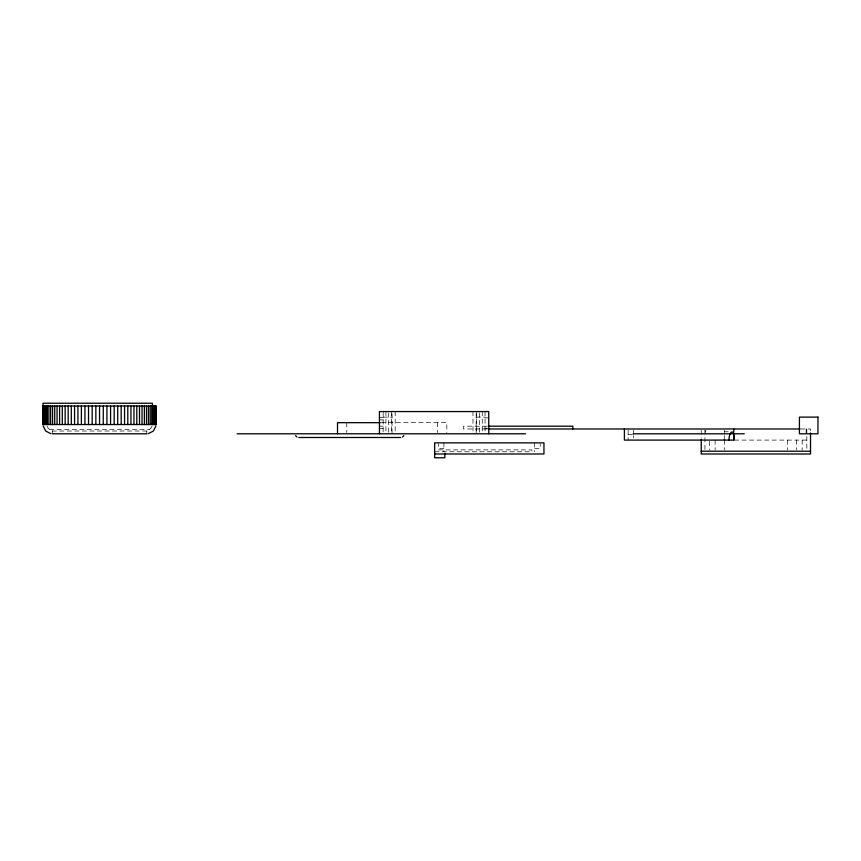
<?xml version="1.0" encoding="UTF-8"?>
<svg xmlns="http://www.w3.org/2000/svg" width="861" height="861" viewBox="0 0 861 861"><rect width="100%" height="100%" fill="white"/><g stroke="black" fill="none" stroke-linecap="round" stroke-linejoin="round"><path stroke-width="0.65" stroke-dasharray="4.3 3.23" d="M152.16 425.969L150.718 428.455L146.79 431.017L52.306 431.017L48.377 428.455L46.946 425.969M383.145 417.122L392.024 417.122M476.165 417.122L485.034 417.122M379.443 417.488L383.145 417.488M485.034 417.865L488.747 417.865M379.443 419.899L383.145 419.899M381.143 422.686L446.816 422.676L446.816 432.556M379.443 426.195L383.145 426.195M486.799 426.195L463.498 426.195L463.498 428.972L487.907 428.972M485.034 428.24L488.747 428.24M379.443 428.606L383.145 428.606M800.644 428.972L810.524 428.972L810.524 431.587M49.529 429.338L149.566 429.338M724.445 431.759L728.18 431.759M628.121 434.536L633.674 434.536M734.422 440.089L806.822 440.089M443.91 448.43L438.357 448.43L438.357 443.985M534.692 448.43L540.245 448.43L540.245 443.985M434.644 451.756L531.904 451.756L531.904 449.905L437.431 449.905L437.431 451.756M806.822 428.972L806.822 451.207M806.122 428.972L806.122 434.536M802.172 440.089L802.172 449.969M796.629 440.089L796.629 449.969M787.374 440.089L787.374 449.969M724.445 430.091L724.445 435.149M724.445 435.644L724.445 437.937M724.381 440.089L724.381 449.969M715.125 440.089L715.125 449.969M709.701 441.327L709.701 449.969M705.643 430.091L705.643 432.308M704.933 430.091L704.933 449.969M701.231 430.285L701.231 438.131M633.674 430.091L633.674 435.149M633.674 435.644L633.674 437.872M628.121 430.091L628.121 440.089M534.692 442.866L534.692 451.767M485.034 411.558L485.034 433.793M482.257 411.558L482.257 432.48M479.48 412.871L479.48 433.793M476.703 411.558L476.703 432.48M476.165 413.786L476.165 433.793M472.99 411.558L472.99 432.48M443.91 442.866L443.91 451.767M437.56 422.676L437.56 432.556M395.188 411.558L395.188 432.48M392.024 413.786L392.024 433.793M391.486 411.558L391.486 432.48M388.698 412.871L388.698 433.793M385.922 411.558L385.922 432.48M383.145 412.301L383.145 432.513M346.779 422.676L346.779 432.556M146.79 431.017L146.79 433.793M52.306 431.017L52.306 433.793"/><path stroke-width="1.29" d="M155.938 425.98L153.333 431.081L148.243 433.675M403.874 435.644L402.517 437.001M43.05 406.005L156.045 406.005L156.045 424.527L43.05 424.527L43.05 403.228L152.354 403.228L152.354 406.005M380.336 422.686L337.512 422.676L337.512 433.793M488.144 426.195L572.802 426.195L572.802 428.972M488.144 428.972L799.998 428.972M52.306 433.793L146.79 433.793M237.173 433.793L525.619 433.793M633.169 433.793L744.324 433.793M298.778 437.496L400.666 437.496M733.712 428.972L733.712 440.089L624.408 440.089L624.408 428.972M701.231 451.207L810.524 451.207M434.644 453.984L543.948 453.984L543.948 442.866L434.644 442.866L434.644 457.772L444.836 457.772L444.836 453.263M50.864 433.675L45.762 431.081L43.168 425.98M296.927 437.001L295.571 435.644M733.712 440.089C735.585 433.6 731.172 427.25 729.256 436.904A7.727 3.11 -90 0 0 728.976 440.089M810.524 432.9L810.524 453.984L701.231 453.984L701.231 439.433M724.445 439.002L724.445 440.089M488.747 433.793L488.747 411.558L379.443 411.558L379.443 433.793M155.927 406.005L155.927 424.527M155.572 406.005L155.572 424.527M154.969 406.005L154.969 424.527M154.13 406.005L154.13 424.527M153.054 406.005L153.054 424.527M151.751 406.005L151.751 424.527M150.223 406.005L150.223 424.527M148.479 406.005L148.479 424.527M146.531 406.005L146.531 424.527M144.379 406.005L144.379 424.527M142.033 406.005L142.033 424.527M139.504 406.005L139.504 424.527M136.802 406.005L136.802 424.527M133.95 406.005L133.95 424.527M130.937 406.005L130.937 424.527M127.805 406.005L127.805 424.527M124.544 406.005L124.544 424.527M121.175 406.005L121.175 424.527M117.709 406.005L117.709 424.527M114.169 406.005L114.169 424.527M110.574 406.005L110.574 424.527M106.925 406.005L106.925 424.527M103.245 406.005L103.245 424.527M99.553 406.005L99.553 424.527M95.851 406.005L95.851 424.527M92.17 406.005L92.17 424.527M88.522 406.005L88.522 424.527M84.927 406.005L84.927 424.527M81.386 406.005L81.386 424.527M77.921 406.005L77.921 424.527M74.563 406.005L74.563 424.527M71.302 406.005L71.302 424.527M68.159 406.005L68.159 424.527M65.156 406.005L65.156 424.527M62.293 406.005L62.293 424.527M59.592 406.005L59.592 424.527M57.063 406.005L57.063 424.527M54.717 406.005L54.717 424.527M52.564 406.005L52.564 424.527M50.616 406.005L50.616 424.527M48.873 406.005L48.873 424.527M47.344 406.005L47.344 424.527M46.042 406.005L46.042 424.527M44.966 406.005L44.966 424.527M44.126 406.005L44.126 424.527M43.524 406.005L43.524 424.527M43.168 406.005L43.168 424.527M817.95 417.122L799.428 417.122L799.428 433.793L817.95 433.793L817.95 417.122"/></g></svg>
